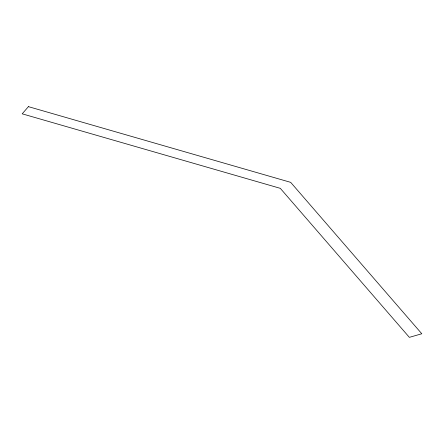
<?xml version="1.0" encoding="UTF-8"?>
<svg xmlns="http://www.w3.org/2000/svg" width="444" height="444" viewBox="0 0 444 444"><rect width="100%" height="100%" fill="white"/><g stroke="black" fill="none" stroke-linecap="round" stroke-linejoin="round"><path stroke-width="0.67" d="M28.422 106.649L22.2 113.831L280.303 188.339L409.357 337.351L421.8 333.76L290.676 182.351L28.422 106.649"/></g></svg>
